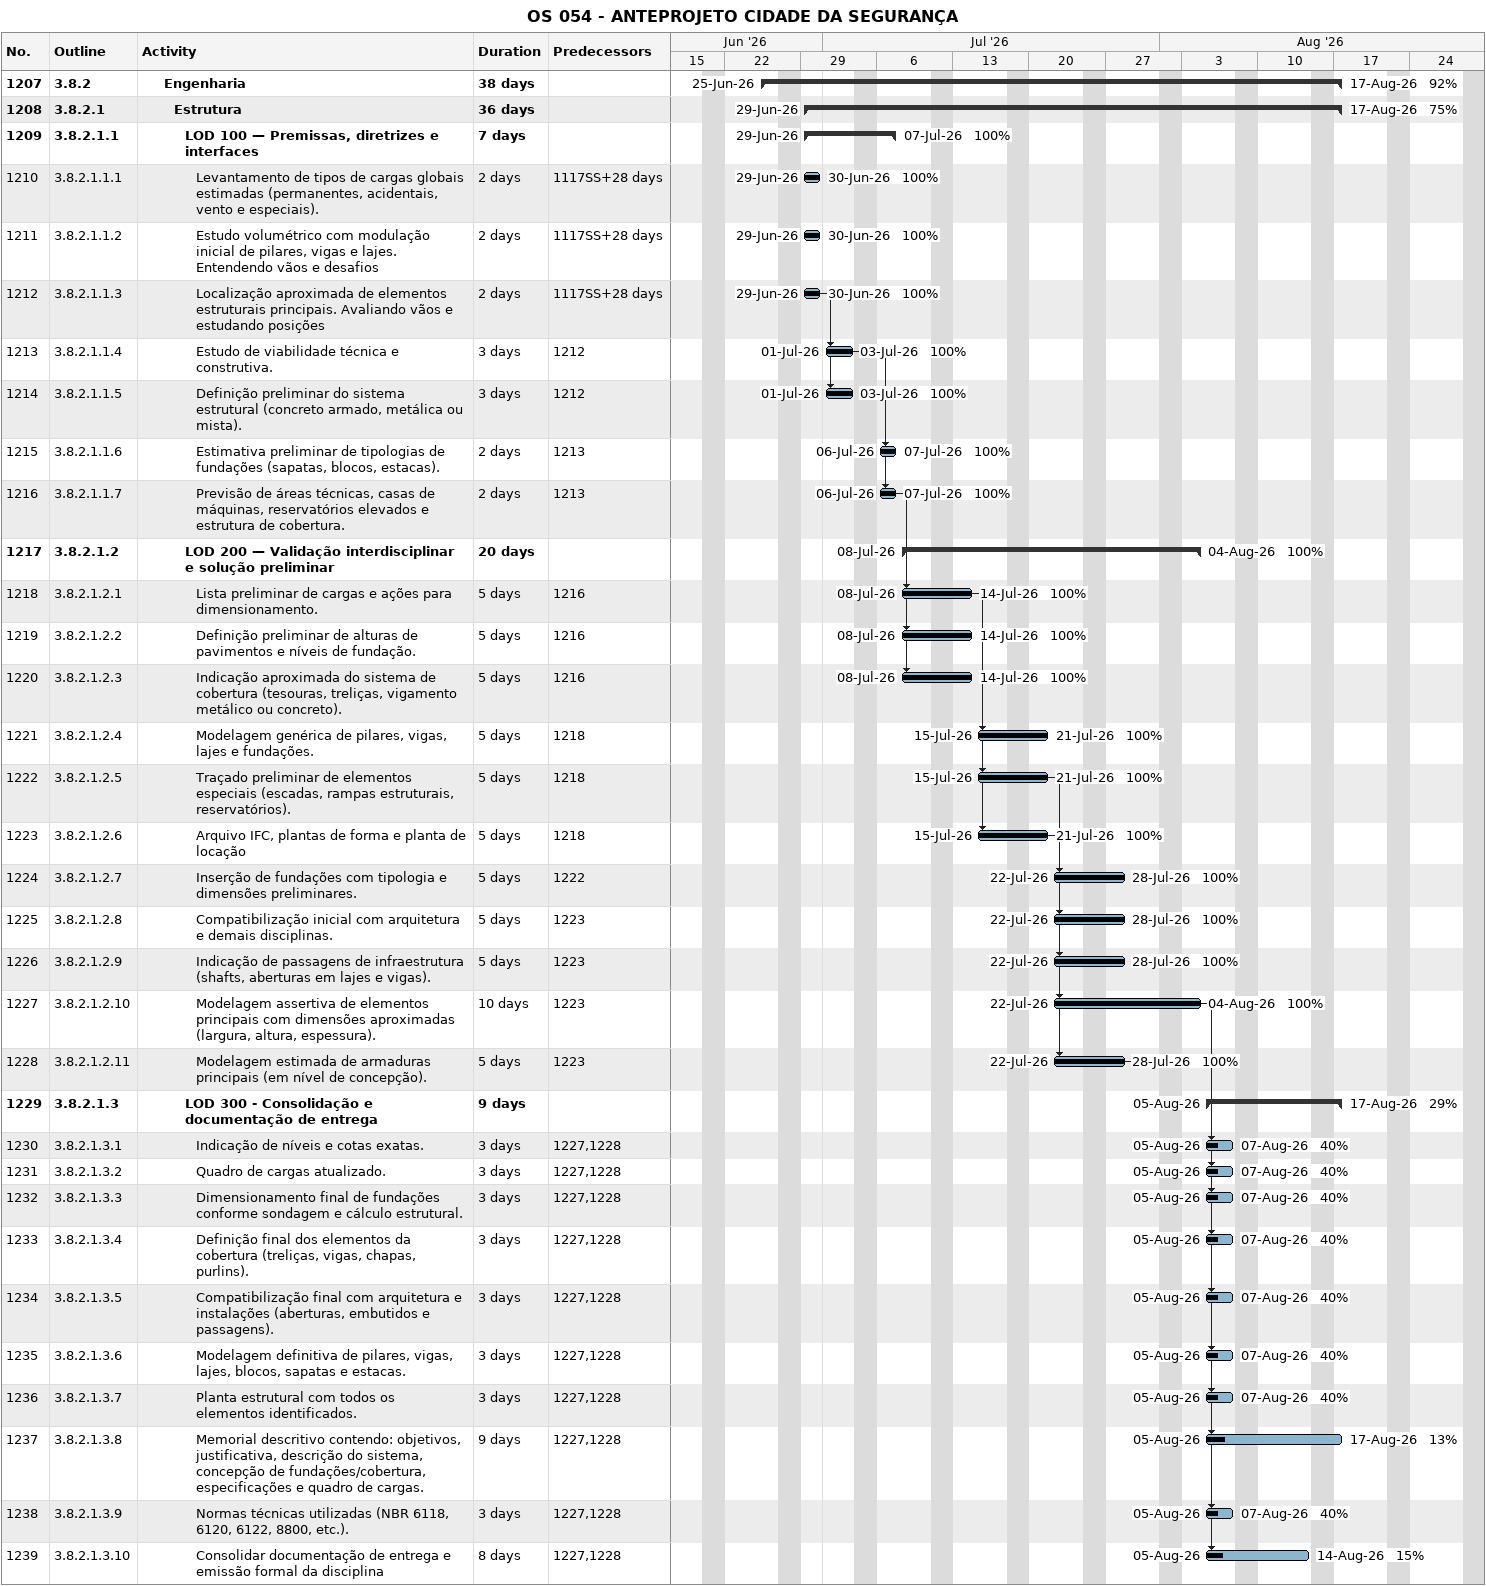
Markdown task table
OS 054 - ANTEPROJETO CIDADE DA SEGURANÇA

| ID | WBS | Task | Duration | Start | Finish | Predecessors | % complete |
|---|---|---|---|---|---|---|---|
| 1207 | 3.8.2 | **Engenharia** | 38d | 2026-06-25 | 2026-08-17 |  | 92 |
| 1208 | 3.8.2.1 | **Estrutura** | 36d | 2026-06-29 | 2026-08-17 |  | 75 |
| 1209 | 3.8.2.1.1 | **LOD 100 — Premissas, diretrizes e interfaces** | 7d | 2026-06-29 | 2026-07-07 |  | 100 |
| 1210 | 3.8.2.1.1.1 | Levantamento de tipos de cargas globais estimadas (permanentes, acidentais, vento e especiais). | 2d | 2026-06-29 | 2026-06-30 | 1117SS+28d | 100 |
| 1211 | 3.8.2.1.1.2 | Estudo volumétrico com modulação inicial de pilares, vigas e lajes. Entendendo vãos e desafios | 2d | 2026-06-29 | 2026-06-30 | 1117SS+28d | 100 |
| 1212 | 3.8.2.1.1.3 | Localização aproximada de elementos estruturais principais. Avaliando vãos e estudando posições | 2d | 2026-06-29 | 2026-06-30 | 1117SS+28d | 100 |
| 1213 | 3.8.2.1.1.4 | Estudo de viabilidade técnica e construtiva. | 3d | 2026-07-01 | 2026-07-03 | 1212 | 100 |
| 1214 | 3.8.2.1.1.5 | Definição preliminar do sistema estrutural (concreto armado, metálica ou mista). | 3d | 2026-07-01 | 2026-07-03 | 1212 | 100 |
| 1215 | 3.8.2.1.1.6 | Estimativa preliminar de tipologias de fundações (sapatas, blocos, estacas). | 2d | 2026-07-06 | 2026-07-07 | 1213 | 100 |
| 1216 | 3.8.2.1.1.7 | Previsão de áreas técnicas, casas de máquinas, reservatórios elevados e estrutura de cobertura. | 2d | 2026-07-06 | 2026-07-07 | 1213 | 100 |
| 1217 | 3.8.2.1.2 | **LOD 200 — Validação interdisciplinar e solução preliminar** | 20d | 2026-07-08 | 2026-08-04 |  | 100 |
| 1218 | 3.8.2.1.2.1 | Lista preliminar de cargas e ações para dimensionamento. | 5d | 2026-07-08 | 2026-07-14 | 1216 | 100 |
| 1219 | 3.8.2.1.2.2 | Definição preliminar de alturas de pavimentos e níveis de fundação. | 5d | 2026-07-08 | 2026-07-14 | 1216 | 100 |
| 1220 | 3.8.2.1.2.3 | Indicação aproximada do sistema de cobertura (tesouras, treliças, vigamento metálico ou concreto). | 5d | 2026-07-08 | 2026-07-14 | 1216 | 100 |
| 1221 | 3.8.2.1.2.4 | Modelagem genérica de pilares, vigas, lajes e fundações. | 5d | 2026-07-15 | 2026-07-21 | 1218 | 100 |
| 1222 | 3.8.2.1.2.5 | Traçado preliminar de elementos especiais (escadas, rampas estruturais, reservatórios). | 5d | 2026-07-15 | 2026-07-21 | 1218 | 100 |
| 1223 | 3.8.2.1.2.6 | Arquivo IFC, plantas de forma e planta de locação | 5d | 2026-07-15 | 2026-07-21 | 1218 | 100 |
| 1224 | 3.8.2.1.2.7 | Inserção de fundações com tipologia e dimensões preliminares. | 5d | 2026-07-22 | 2026-07-28 | 1222 | 100 |
| 1225 | 3.8.2.1.2.8 | Compatibilização inicial com arquitetura e demais disciplinas. | 5d | 2026-07-22 | 2026-07-28 | 1223 | 100 |
| 1226 | 3.8.2.1.2.9 | Indicação de passagens de infraestrutura (shafts, aberturas em lajes e vigas). | 5d | 2026-07-22 | 2026-07-28 | 1223 | 100 |
| 1227 | 3.8.2.1.2.10 | Modelagem assertiva de elementos principais com dimensões aproximadas (largura, altura, espessura). | 10d | 2026-07-22 | 2026-08-04 | 1223 | 100 |
| 1228 | 3.8.2.1.2.11 | Modelagem estimada de armaduras principais (em nível de concepção). | 5d | 2026-07-22 | 2026-07-28 | 1223 | 100 |
| 1229 | 3.8.2.1.3 | **LOD 300 - Consolidação e documentação de entrega** | 9d | 2026-08-05 | 2026-08-17 |  | 29 |
| 1230 | 3.8.2.1.3.1 | Indicação de níveis e cotas exatas. | 3d | 2026-08-05 | 2026-08-07 | 1227, 1228 | 40 |
| 1231 | 3.8.2.1.3.2 | Quadro de cargas atualizado. | 3d | 2026-08-05 | 2026-08-07 | 1227, 1228 | 40 |
| 1232 | 3.8.2.1.3.3 | Dimensionamento final de fundações conforme sondagem e cálculo estrutural. | 3d | 2026-08-05 | 2026-08-07 | 1227, 1228 | 40 |
| 1233 | 3.8.2.1.3.4 | Definição final dos elementos da cobertura (treliças, vigas, chapas, purlins). | 3d | 2026-08-05 | 2026-08-07 | 1227, 1228 | 40 |
| 1234 | 3.8.2.1.3.5 | Compatibilização final com arquitetura e instalações (aberturas, embutidos e passagens). | 3d | 2026-08-05 | 2026-08-07 | 1227, 1228 | 40 |
| 1235 | 3.8.2.1.3.6 | Modelagem definitiva de pilares, vigas, lajes, blocos, sapatas e estacas. | 3d | 2026-08-05 | 2026-08-07 | 1227, 1228 | 40 |
| 1236 | 3.8.2.1.3.7 | Planta estrutural com todos os elementos identificados. | 3d | 2026-08-05 | 2026-08-07 | 1227, 1228 | 40 |
| 1237 | 3.8.2.1.3.8 | Memorial descritivo contendo: objetivos, justificativa, descrição do sistema, concepção de fundações/cobertura, especificações e quadro de cargas. | 9d | 2026-08-05 | 2026-08-17 | 1227, 1228 | 13 |
| 1238 | 3.8.2.1.3.9 | Normas técnicas utilizadas (NBR 6118, 6120, 6122, 8800, etc.). | 3d | 2026-08-05 | 2026-08-07 | 1227, 1228 | 40 |
| 1239 | 3.8.2.1.3.10 | Consolidar documentação de entrega e emissão formal da disciplina | 8d | 2026-08-05 | 2026-08-14 | 1227, 1228 | 15 |
